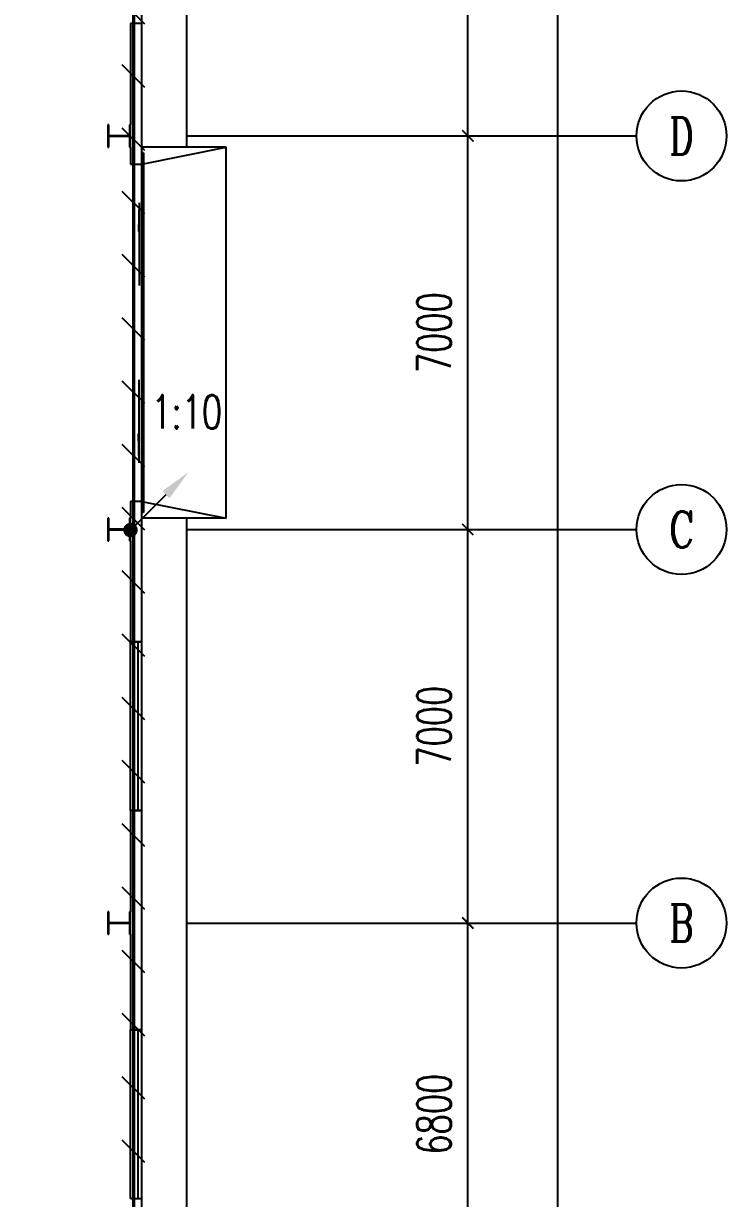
# Model space of a CAD drawing. Extents: x -417156 to 1571408, y 205758 to 1045562.
# Drawn here: x 1537733 to 1550236, y 896554 to 917454 of the extents above; entities that cross this region are included whole.
import ezdxf
from ezdxf.enums import TextEntityAlignment as Align

# ---------------------------------------------------------------- set-up
doc = ezdxf.new("R2010")
doc.units = 0
doc.header["$LTSCALE"] = 1000
doc.header["$MEASUREMENT"] = 0
doc.linetypes.add('CENTER2', pattern=[1.14, 0.75, -0.13, 0.13, -0.13])
doc.layers.get('0').update_dxf_attribs({"linetype": 'CONTINUOUS'})
doc.layers.get('DEFPOINTS').update_dxf_attribs({"linetype": 'CONTINUOUS'})
for name, color, linetype in [('AXIS', 3, 'CONTINUOUS'), ('AXIS_TEXT', 7, 'CONTINUOUS'), ('COLUMN', 99, 'CONTINUOUS'), ('DIM_SYMB', 3, 'CONTINUOUS'), ('GROUND', 2, 'CONTINUOUS'), ('LWIRE', 4, 'CONTINUOUS'), ('PUB_TEXT', 7, 'CONTINUOUS'), ('SHTLN', 4, 'CONTINUOUS'), ('STAIR', 2, 'CONTINUOUS'), ('WALL', 9, 'CONTINUOUS'), ('WINDOW', 99, 'CONTINUOUS'), ('WIRE-接地', 4, 'CONTINUOUS')]:
    doc.layers.add(name, color=color, linetype=linetype)
doc.styles.add('_TCH_AXIS', font='COMPLEX', dxfattribs={"bigfont": 'GBCBIG'})
doc.styles.add('_TCH_DIM', font='SIMPLEX', dxfattribs={"bigfont": 'GBCBIG'})
doc.styles.add('COMPLEX', font='COMPLEX')
doc.styles.add('DIM_FONT', font='SIMPLEX', dxfattribs={"width": 0.7, "bigfont": 'GBCBIG'})
doc.styles.get("Standard").update_dxf_attribs({"font": 'gbenor.shx', "bigfont": 'gbcbig.shx'})
doc.dimstyles.new('DIMN200', dxfattribs={"dimscale": 2, "dimtxt": 300, "dimasz": 100, "dimexe": 250, "dimexo": 300, "dimgap": 150, "dimtad": 1, "dimdec": 0, "dimzin": 0, "dimtxsty": 'DIM_FONT', "dimblk": 'ARCHTICK', "dimcen": 0.09, "dimclrt": 7, "dimazin": 3, "dimtfac": 1, "dimtdec": 0, "dimtix": 1, "dimtmove": 0, "dimatfit": 3, "dimtolj": 1, "dimtzin": 0})

# ---------------------------------------------------------------- blocks, each defined once
blk = doc.blocks.new('_AXISO')
blk.add_circle((0, 0), 0.5)
at = {"layer": 'AXIS_TEXT', "style": 'COMPLEX', "width": 1.041667}
blk.add_attdef('A', text='', height=0.56, dxfattribs=at).set_placement((-0.25, -0.28), (0.25, -0.28), align=Align.FIT)
blk = doc.blocks.new('_ARCHTICK')
at = {"color": 0, "linetype": 'BYBLOCK', "const_width": 0.15}
blk.add_lwpolyline([(-0.5, -0.5), (0.5, 0.5)], dxfattribs=at)
blk = doc.blocks.new('*D72')
at = {"layer": 'AXIS', "color": 0}
for p, q in [((353709, 286158), (360209, 286158)), ((359709, 216158), (359709, 286158)), ((353709, 216158), (360209, 216158))]:
    blk.add_line(p, q, dxfattribs=at)
at = {"layer": 'DEFPOINTS', "color": 0}
for p in [(353109, 286158), (359709, 286158), (353109, 216158)]:
    blk.add_point(p, dxfattribs=at)
at = {"layer": 'AXIS', "color": 0, "xscale": 200, "yscale": 200, "zscale": 200}
for p, rotation in [((359709, 286158), 90), ((359709, 216158), 270)]:
    blk.add_blockref('_ARCHTICK', p, dxfattribs=dict(at, rotation=rotation))
at = {"layer": 'AXIS', "color": 7, "insert": (359109, 251158), "char_height": 600, "attachment_point": 5, "rotation": 90, "style": 'DIM_FONT'}
blk.add_mtext('\\A1;70000', dxfattribs=at)
blk = doc.blocks.new('*D74')
at = {"layer": 'AXIS', "color": 0}
for p, q in [((353709, 223158), (358609, 223158)), ((358109, 216358), (358109, 223158)), ((353709, 216358), (358609, 216358))]:
    blk.add_line(p, q, dxfattribs=at)
at = {"layer": 'DEFPOINTS', "color": 0}
for p in [(353109, 223158), (358109, 223158), (353109, 216358)]:
    blk.add_point(p, dxfattribs=at)
at = {"layer": 'AXIS', "color": 0, "xscale": 200, "yscale": 200, "zscale": 200}
for p, rotation in [((358109, 223158), 90), ((358109, 216358), 270)]:
    blk.add_blockref('_ARCHTICK', p, dxfattribs=dict(at, rotation=rotation))
at = {"layer": 'AXIS', "color": 7, "insert": (357509, 219758), "char_height": 600, "attachment_point": 5, "rotation": 90, "style": 'DIM_FONT'}
blk.add_mtext('\\A1;6800', dxfattribs=at)
blk = doc.blocks.new('*D75')
at = {"layer": 'AXIS', "color": 0}
for p, q in [((353709, 230158), (358609, 230158)), ((358109, 223158), (358109, 230158)), ((353709, 223158), (358609, 223158))]:
    blk.add_line(p, q, dxfattribs=at)
at = {"layer": 'DEFPOINTS', "color": 0}
for p in [(353109, 230158), (358109, 230158), (353109, 223158)]:
    blk.add_point(p, dxfattribs=at)
at = {"layer": 'AXIS', "color": 0, "xscale": 200, "yscale": 200, "zscale": 200}
for p, rotation in [((358109, 230158), 90), ((358109, 223158), 270)]:
    blk.add_blockref('_ARCHTICK', p, dxfattribs=dict(at, rotation=rotation))
at = {"layer": 'AXIS', "color": 7, "insert": (357509, 226658), "char_height": 600, "attachment_point": 5, "rotation": 90, "style": 'DIM_FONT'}
blk.add_mtext('\\A1;7000', dxfattribs=at)
blk = doc.blocks.new('*D76')
at = {"layer": 'AXIS', "color": 0}
for p, q in [((353709, 237158), (358609, 237158)), ((358109, 230158), (358109, 237158)), ((353709, 230158), (358609, 230158))]:
    blk.add_line(p, q, dxfattribs=at)
at = {"layer": 'DEFPOINTS', "color": 0}
for p in [(353109, 237158), (358109, 237158), (353109, 230158)]:
    blk.add_point(p, dxfattribs=at)
at = {"layer": 'AXIS', "color": 0, "xscale": 200, "yscale": 200, "zscale": 200}
for p, rotation in [((358109, 237158), 90), ((358109, 230158), 270)]:
    blk.add_blockref('_ARCHTICK', p, dxfattribs=dict(at, rotation=rotation))
at = {"layer": 'AXIS', "color": 7, "insert": (357509, 233658), "char_height": 600, "attachment_point": 5, "rotation": 90, "style": 'DIM_FONT'}
blk.add_mtext('\\A1;7000', dxfattribs=at)
blk = doc.blocks.new('*D77')
at = {"layer": 'AXIS', "color": 0}
for p, q in [((353709, 244158), (358609, 244158)), ((358109, 237158), (358109, 244158)), ((353709, 237158), (358609, 237158))]:
    blk.add_line(p, q, dxfattribs=at)
at = {"layer": 'DEFPOINTS', "color": 0}
for p in [(353109, 244158), (358109, 244158), (353109, 237158)]:
    blk.add_point(p, dxfattribs=at)
at = {"layer": 'AXIS', "color": 0, "xscale": 200, "yscale": 200, "zscale": 200}
for p, rotation in [((358109, 244158), 90), ((358109, 237158), 270)]:
    blk.add_blockref('_ARCHTICK', p, dxfattribs=dict(at, rotation=rotation))
at = {"layer": 'AXIS', "color": 7, "insert": (357509, 240658), "char_height": 600, "attachment_point": 5, "rotation": 90, "style": 'DIM_FONT'}
blk.add_mtext('\\A1;7000', dxfattribs=at)
blk = doc.blocks.new('$WINLIB2D$00000001')
for p, q in [((-0.5, 0.5), (0.5, 0.5)), ((-0.5, 0.5), (-0.5, -0.5)), ((0.5, -0.5), (0.5, 0.5)), ((0.5, 0.1667), (-0.5, 0.1667)), ((0.5, -0.1667), (-0.5, -0.1667)), ((-0.5, -0.5), (0.5, -0.5))]:
    blk.add_line(p, q)
blk = doc.blocks.new('$DORLIB2D$00000130')
at = {"color": 0, "linetype": 'CONTINUOUS'}
for p, q in [((-0.5333, 0.6601), (-0.5333, 0.5127)), ((0, 0.6601), (-0.5333, 0.6601)), ((0, 0.5127), (0, 0.6601)), ((0.5333, 0.6601), (0, 0.6601)), ((0.5333, 0.6601), (0.5333, 0.5127)), ((0, 0.5127), (-0.5333, 0.5127)), ((0.5333, 0.5127), (0, 0.5127)), ((-0.3853, 0.2694), (-0.1396, 0.2694)), ((-0.3853, 0.2694), (-0.2999, 0.2144)), ((-0.2999, 0.2144), (-0.2999, 0.2694)), ((0.3853, 0.2694), (0.1396, 0.2694)), ((0.2999, 0.2144), (0.2999, 0.2694)), ((0.3853, 0.2694), (0.2999, 0.2144))]:
    blk.add_line(p, q, dxfattribs=at)
blk = doc.blocks.new('$TELECSYS$00000008')
blk.add_line((0.4, 0.4), (-0.4, -0.4))
blk = doc.blocks.new('$TELECSYS$00000079')
for p, q in [((0.7, 0.7), (0, 0)), ((0.104, 0.104), (0.104, 0.104)), ((-0.104, -0.104), (-0.104, -0.104))]:
    blk.add_line(p, q)
at = {"const_width": 0.142}
blk.add_lwpolyline([(-0.071, 0, 1), (0.071, 0, 1)], format="xyb", close=True, dxfattribs=at)
blk.add_solid([(0.63, 0.77), (0.77, 0.63), (1.15, 1.15)])
at = {"width": 0.8, "flags": 9}
blk.add_attdef('A', (0, 0), '', height=0.00002, dxfattribs=at)
blk = doc.blocks.new('E22')
at = {"layer": 'AXIS', "color": 8}
for p, q in [((353109, 237157.7), (361109, 237157.7)), ((353109, 230157.7), (361109, 230157.7)), ((353109, 223157.7), (361109, 223157.7))]:
    blk.add_line(p, q, dxfattribs=at)
at = {"layer": 'COLUMN', "color": 8}
for p, q in [((351725, 237357.7), (351709, 237357.7)), ((351709, 237357.7), (351709, 236957.7)), ((351725, 237162.7), (351725, 237357.7)), ((352109, 237357.7), (352093, 237357.7)), ((352093, 237357.7), (352093, 237162.7)), ((352109, 236957.7), (352109, 237357.7)), ((352093, 237162.7), (351725, 237162.7)), ((351725, 237152.7), (352093, 237152.7)), ((351725, 236957.7), (351725, 237152.7)), ((352093, 237152.7), (352093, 236957.7)), ((351709, 236957.7), (351725, 236957.7)), ((352093, 236957.7), (352109, 236957.7)), ((351725, 230357.7), (351709, 230357.7)), ((351709, 230357.7), (351709, 229957.7)), ((351725, 230162.7), (351725, 230357.7)), ((352109, 230357.7), (352093, 230357.7)), ((352093, 230357.7), (352093, 230162.7)), ((352109, 229957.7), (352109, 230357.7)), ((352093, 230162.7), (351725, 230162.7)), ((351725, 230152.7), (352093, 230152.7)), ((351725, 229957.7), (351725, 230152.7)), ((352093, 230152.7), (352093, 229957.7)), ((351709, 229957.7), (351725, 229957.7)), ((352093, 229957.7), (352109, 229957.7)), ((351725, 223357.7), (351709, 223357.7)), ((351709, 223357.7), (351709, 222957.7)), ((351725, 223162.7), (351725, 223357.7)), ((352109, 223357.7), (352093, 223357.7)), ((352093, 223357.7), (352093, 223162.7)), ((352109, 222957.7), (352109, 223357.7)), ((352093, 223162.7), (351725, 223162.7)), ((351725, 223152.7), (352093, 223152.7)), ((351725, 222957.7), (351725, 223152.7)), ((352093, 223152.7), (352093, 222957.7)), ((351709, 222957.7), (351725, 222957.7)), ((352093, 222957.7), (352109, 222957.7))]:
    blk.add_line(p, q, dxfattribs=at)
at = {"layer": 'DIM_SYMB', "color": 8}
blk.add_lwpolyline([(352485.4, 231742.3, 0, 0, 0), (353092.7, 231742.3, 160, 0, 0), (353692.7, 231742.3, 0, 0, 0)], format="xyseb", dxfattribs=at)
at = {"layer": 'GROUND', "color": 8}
for p, q in [((352309, 236957.7), (352309, 265357.7)), ((353109, 236957.7), (353109, 265357.7)), ((352309, 216157.7), (352309, 230357.7)), ((353109, 215357.7), (353109, 230357.7))]:
    blk.add_line(p, q, dxfattribs=at)
at = {"layer": 'STAIR', "color": 8}
for p, q in [((353809, 236957.7), (352309, 236957.7)), ((352309, 230357.7), (352309, 236957.7)), ((352309, 236657.7), (353809, 236957.7)), ((353809, 230357.7), (353809, 236957.7)), ((352309, 230657.7), (353809, 230357.7)), ((353809, 230357.7), (352309, 230357.7))]:
    blk.add_line(p, q, dxfattribs=at)
at = {"layer": 'WALL', "color": 8}
for p, q in [((352309, 239157.7), (352109, 239157.7)), ((352109, 239157.7), (352109, 237357.7)), ((352309, 237157.7), (352309, 239157.7)), ((352309, 236657.7), (352309, 237157.7)), ((352109, 236957.7), (352109, 236657.7)), ((352109, 236657.7), (352309, 236657.7)), ((352309, 230657.7), (352109, 230657.7)), ((352109, 230657.7), (352109, 230357.7)), ((352309, 230157.7), (352309, 230657.7)), ((352309, 228157.7), (352309, 230157.7)), ((352109, 229957.7), (352109, 228157.7)), ((352109, 228157.7), (352309, 228157.7)), ((352309, 225157.7), (352109, 225157.7)), ((352109, 225157.7), (352109, 223357.7)), ((352309, 223157.7), (352309, 225157.7)), ((352309, 221257.7), (352309, 223157.7)), ((352109, 222957.7), (352109, 221257.7)), ((352109, 221257.7), (352309, 221257.7))]:
    blk.add_line(p, q, dxfattribs=at)
at = {"layer": 'AXIS', "color": 8}
ref = blk.add_blockref('_AXISO', (361909, 237157.7), dxfattribs=dict(at, xscale=1600, yscale=1600, zscale=1600))
ref.add_attrib('A', 'D', dxfattribs={"layer": 'AXIS_TEXT', "color": 8, "height": 657.6, "style": '_TCH_AXIS', "width": 0.823529}).set_placement((361689.8, 236829), (362128.2, 236829), align=Align.FIT)
ref = blk.add_blockref('_AXISO', (361909, 230157.7), dxfattribs=dict(at, xscale=1600, yscale=1600, zscale=1600))
ref.add_attrib('A', 'C', dxfattribs={"layer": 'AXIS_TEXT', "color": 8, "height": 641, "style": '_TCH_AXIS'}).set_placement((361680.1, 229837.2), (362137.9, 229837.2), align=Align.FIT)
ref = blk.add_blockref('_AXISO', (361909, 223157.7), dxfattribs=dict(at, xscale=1600, yscale=1600, zscale=1600))
ref.add_attrib('A', 'B', dxfattribs={"layer": 'AXIS_TEXT', "color": 8, "height": 657.6, "style": '_TCH_AXIS', "width": 0.823529}).set_placement((361689.8, 222829), (362128.2, 222829), align=Align.FIT)
at = {"layer": 'WINDOW', "color": 8, "rotation": 90}
for name, p, xscale, yscale, zscale in [('$DORLIB2D$00000130', (352209, 233657.7), 6000, -200, 6000), ('$WINLIB2D$00000001', (352209, 226657.7), 3000, 200, 3000), ('$WINLIB2D$00000001', (352209, 219757.7), 3000, 200, 3000)]:
    blk.add_blockref(name, p, dxfattribs=dict(at, xscale=xscale, yscale=yscale, zscale=zscale))
at = {"layer": 'PUB_TEXT', "color": 8, "style": '_TCH_DIM', "width": 0.705882}
blk.add_text('1:10', height=595, dxfattribs=at).set_placement((352479.1, 231952.3))
at = {"layer": 'AXIS', "color": 8}
for p1, p2, distance, picture, middle in [((353109, 216157.7), (353109, 286157.7), -6600, '*D72', (359109, 251157.7)), ((353109, 237157.7), (353109, 244157.7), -5000, '*D77', (357509, 240657.7)), ((353109, 230157.7), (353109, 237157.7), -5000, '*D76', (357509, 233657.7)), ((353109, 223157.7), (353109, 230157.7), -5000, '*D75', (357509, 226657.7)), ((353109, 216357.7), (353109, 223157.7), -5000, '*D74', (357509, 219757.7))]:
    dim = blk.add_aligned_dim(p1=p1, p2=p2, distance=distance, dimstyle='DIMN200', dxfattribs=at)
    dim.commit()
    dim.dimension.update_dxf_attribs({"geometry": picture, "text_midpoint": middle})

msp = doc.modelspace()

# ---------------------------------------------------------------- linework, layer by layer
at = {"layer": 'WIRE-接地', "linetype": 'CENTER2', "const_width": 60}
msp.add_lwpolyline([(1425609, 964296), (1539690, 964296), (1539690, 894615), (1425601, 894615), (1425601, 964296)], dxfattribs=at)

# ---------------------------------------------------------------- block references
msp.add_blockref('E22', (1187527, 678296))
at = {"layer": 'LWIRE', "xscale": 900, "yscale": 900, "zscale": 900}
msp.add_blockref('$TELECSYS$00000079', (1539636, 908443), dxfattribs=at)
at = {"layer": 'SHTLN', "xscale": 500, "yscale": 500, "zscale": 500, "rotation": 270}
for p in [(1539690, 917643), (1539690, 916518), (1539690, 915393), (1539690, 914268), (1539690, 913143), (1539690, 912018), (1539690, 910893), (1539690, 909768), (1539690, 908643), (1539690, 907518), (1539690, 906393), (1539690, 905268), (1539690, 904143), (1539690, 903018), (1539690, 901893), (1539690, 900768), (1539690, 899643), (1539690, 898518), (1539690, 897393)]:
    msp.add_blockref('$TELECSYS$00000008', p, dxfattribs=at)

doc.saveas('drawing.dxf')
